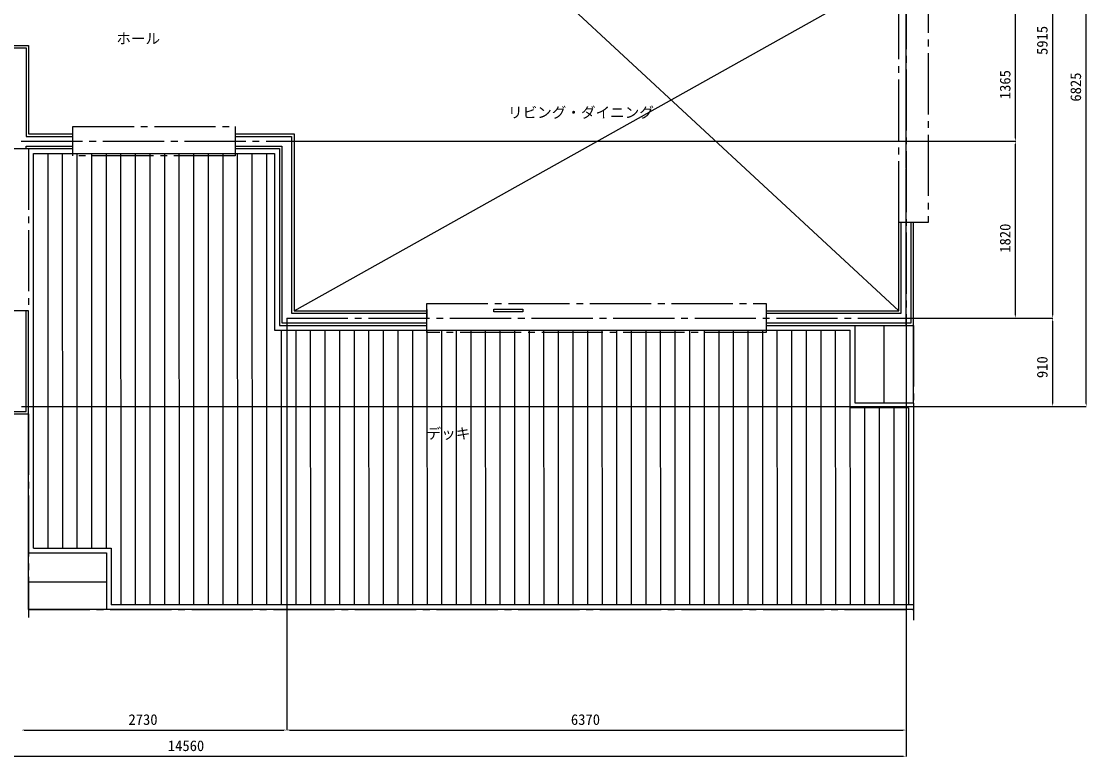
# Model space of a CAD drawing. Units: millimetres, scale not verified. Extents: x -9009 to 9017, y -6491 to 6483.
# Drawn here: x -1939 to 9017, y -6491 to 1076 of the extents above; entities that cross this region are included whole.
import ezdxf
from ezdxf.enums import TextEntityAlignment as Align

# ---------------------------------------------------------------- set-up
doc = ezdxf.new("R2010")
doc.units = ezdxf.units.MM
doc.header["$LTSCALE"] = 69.9359
doc.linetypes.add('CHAIN2', pattern=[12, 9, -1, 1, -1])
for name, color, linetype in [('0-0_補助線', 2, 'CHAIN2'), ('0-1_構造体厚', 7, 'Continuous'), ('0-2_仕上げ厚', 3, 'Continuous'), ('0-3_開口部補助', 4, 'CHAIN2'), ('0-6_その他', 134, 'Continuous'), ('0-7_ハッチング', 4, 'Continuous'), ('0-8_寸法', 2, 'Continuous'), ('0-9_文字', 3, 'Continuous')]:
    doc.layers.add(name, color=color, linetype=linetype)
doc.styles.add('ＭＳ ゴシック', font='')
doc.styles.get('ＭＳ ゴシック').set_extended_font_data('MS Gothic')

msp = doc.modelspace()

# ---------------------------------------------------------------- linework, layer by layer
at = {"layer": '0-0_補助線'}
for p, q in [((7160.65, -2052.63), (7160.65, 4024.88)), ((7160.65, 3937.38), (7160.65, -1977.63)), ((-1939.35, -157.62), (790.65, -157.62)), ((7235.65, -2052.63), (7235.65, -5086.65)), ((-1864.35, -2962.63), (-1864.35, -5059.25))]:
    msp.add_line(p, q, dxfattribs=at)
for points in [[(790.65, -1977.63), (7160.65, -1977.63), (7160.65, 3937.38)], [(-1864.35, -4977.63), (7235.65, -4977.63), (-1864.35, -4977.63)]]:
    msp.add_lwpolyline(points, dxfattribs=at)
at = {"layer": '0-1_構造体厚'}
for p, q in [((-2999.35, 802.38), (-1889.35, 802.38)), ((-1889.35, 802.38), (-1889.35, -107.62)), ((-1889.35, -107.62), (-1409.35, -107.62)), ((260.65, -107.62), (840.65, -107.62)), ((-1889.35, -207.62), (-1409.35, -207.62)), ((-1889.35, -232.62), (-1889.35, -207.62)), ((260.65, -207.62), (740.65, -207.62)), ((7110.65, -1927.63), (7110.65, -992.63)), ((7210.65, -2027.63), (7210.65, -992.63)), ((5720.65, -1927.63), (7110.65, -1927.63)), ((5720.65, -2027.63), (7210.65, -2027.63))]:
    msp.add_line(p, q, dxfattribs=at)
for points in [[(840.65, -107.62), (840.65, -1927.63), (2230.65, -1927.63)], [(740.65, -207.62), (740.65, -2027.63), (2230.65, -2027.63)], [(-3254.35, -3187.63), (-3254.35, -2937.63), (-1889.35, -2937.63), (-1889.35, -1902.63)]]:
    msp.add_lwpolyline(points, dxfattribs=at)
at = {"layer": '0-2_仕上げ厚'}
for p, q in [((-2999.35, 827.38), (-1864.35, 827.38)), ((-1864.35, 827.38), (-1864.35, -82.62)), ((-1864.35, -82.62), (-1409.35, -82.62)), ((260.65, -82.62), (865.65, -82.62)), ((-1864.35, -232.62), (-1409.35, -232.62)), ((260.65, -232.62), (715.65, -232.62)), ((7085.65, -1902.63), (7085.65, -992.63)), ((7235.65, -2052.63), (7235.65, -992.63)), ((5720.65, -1902.63), (7085.65, -1902.63)), ((5720.65, -2052.63), (7235.65, -2052.63))]:
    msp.add_line(p, q, dxfattribs=at)
for points in [[(865.65, -82.62), (865.65, -1902.63), (2230.65, -1902.63)], [(715.65, -232.62), (715.65, -2052.63), (2230.65, -2052.63)], [(-3229.35, -3212.63), (-3229.35, -2962.63), (-1864.35, -2962.63), (-1864.35, -1902.63)]]:
    msp.add_lwpolyline(points, dxfattribs=at)
at = {"layer": '0-3_開口部補助'}
for points in [[(7085.65, -992.63), (7085.65, 1587.38), (7385.65, 1587.38), (7385.65, -992.63)], [(-1409.35, -7.62), (260.65, -7.62), (260.65, -307.62), (-1409.35, -307.62)], [(-2164.35, -232.62), (-1864.35, -232.62), (-1864.35, -1902.63), (-2164.35, -1902.63)], [(2230.65, -1827.63), (5720.65, -1827.63), (5720.65, -2127.63), (2230.65, -2127.63)], [(3218.4, -1913.04), (2919.49, -1913.04), (2919.49, -1887.55), (3218.4, -1887.55)]]:
    msp.add_lwpolyline(points, close=True, dxfattribs=at)
at = {"layer": '0-6_その他'}
for p, q in [((-1663.31, -4344.66), (-1664.35, -282.62)), ((-1513.31, -4344.66), (-1514.35, -282.62)), ((-1363.31, -4344.66), (-1364.35, -282.62)), ((-1213.31, -4344.66), (-1214.35, -282.62)), ((-1063.31, -4344.66), (-1064.35, -282.62)), ((-913.16, -4927.63), (-914.35, -282.62)), ((-763.16, -4927.63), (-764.35, -282.62)), ((-613.16, -4927.63), (-614.35, -282.62)), ((-463.16, -4927.63), (-464.35, -282.62)), ((-313.16, -4927.63), (-314.35, -282.62)), ((-163.16, -4927.63), (-164.35, -282.62)), ((-13.16, -4927.63), (-14.35, -282.62)), ((136.84, -4927.63), (135.65, -282.62)), ((286.84, -4927.63), (285.65, -282.62)), ((436.84, -4927.63), (435.65, -282.62)), ((586.84, -4927.63), (585.65, -282.62)), ((2236.09, -1977.63), (2236.06, -1887.63)), ((6935.65, -2852.63), (6935.65, -2052.63)), ((7235.65, -2852.63), (7235.65, -2052.63)), ((736.84, -4927.63), (736.12, -2102.63)), ((886.84, -4927.63), (886.12, -2102.63)), ((1036.84, -4927.63), (1036.12, -2102.63)), ((1186.84, -4927.63), (1186.12, -2102.63)), ((1336.84, -4927.63), (1336.12, -2102.63)), ((1486.84, -4927.63), (1486.12, -2102.63)), ((1636.84, -4927.63), (1636.12, -2102.63)), ((1786.84, -4927.63), (1786.12, -2102.63)), ((1936.84, -4927.63), (1936.12, -2102.63)), ((2086.84, -4927.63), (2086.12, -2102.63)), ((2236.84, -4927.63), (2236.12, -2102.63)), ((2386.84, -4927.63), (2386.12, -2102.63)), ((2536.84, -4927.63), (2536.12, -2102.63)), ((2686.84, -4927.63), (2686.12, -2102.63)), ((2836.84, -4927.63), (2836.12, -2102.63)), ((2986.84, -4927.63), (2986.12, -2102.63)), ((3136.84, -4927.63), (3136.12, -2102.63)), ((3286.85, -4927.63), (3286.12, -2102.63)), ((3436.85, -4927.63), (3436.12, -2102.63)), ((3586.85, -4927.63), (3586.12, -2102.63)), ((3736.85, -4927.63), (3736.12, -2102.63)), ((3886.85, -4927.63), (3886.12, -2102.63)), ((4036.85, -4927.63), (4036.12, -2102.63)), ((4186.85, -4927.63), (4186.12, -2102.63)), ((4336.85, -4927.63), (4336.12, -2102.63)), ((4486.85, -4927.63), (4486.12, -2102.63)), ((4636.85, -4927.63), (4636.12, -2102.63)), ((4786.85, -4927.63), (4786.12, -2102.63)), ((4936.85, -4927.63), (4936.12, -2102.63)), ((5086.85, -4927.63), (5086.12, -2102.63)), ((5236.85, -4927.63), (5236.12, -2102.63)), ((5386.85, -4927.63), (5386.12, -2102.63)), ((5536.85, -4927.63), (5536.12, -2102.63)), ((5686.74, -4927.63), (5685.65, -2102.63)), ((5836.74, -4927.63), (5835.65, -2102.63)), ((5986.74, -4927.63), (5985.65, -2102.63)), ((6136.74, -4927.63), (6135.65, -2102.63)), ((6286.74, -4927.63), (6285.65, -2102.63)), ((6436.74, -4927.63), (6435.65, -2102.63)), ((6585.65, -2902.63), (6585.65, -2102.63)), ((6586.74, -4927.63), (6585.65, -2102.63)), ((7185.65, -2902.63), (6585.65, -2902.63)), ((6736.74, -4927.63), (6735.96, -2902.63)), ((6886.75, -4928.36), (6885.96, -2902.63)), ((7036.75, -4928.08), (7035.96, -2902.63)), ((7185.65, -2902.63), (7185.65, -4927.63)), ((7235.65, -2852.63), (7235.65, -4977.71)), ((-1864.35, -4977.63), (-1864.35, -2962.63)), ((-1814.35, -4344.66), (-1014.35, -4344.66)), ((-1014.35, -4344.66), (-1014.35, -4927.63)), ((-1864.35, -4394.66), (-1064.35, -4394.66)), ((-1064.35, -4394.66), (-1064.35, -4977.63)), ((-1063.79, -4693.91), (-1864.35, -4693.91)), ((7235.65, -4927.63), (-1014.35, -4927.63)), ((7235.65, -4977.63), (-1864.35, -4977.63))]:
    msp.add_line(p, q, dxfattribs=at)
for points in [[(-1814.35, -4344.66), (-1814.35, -282.62), (665.65, -282.62), (665.65, -2102.63), (6585.65, -2102.63)], [(7235.65, -2852.63), (6635.65, -2852.63), (6635.65, -2102.63), (6635.65, -2052.63)]]:
    msp.add_lwpolyline(points, dxfattribs=at)
at = {"layer": '0-7_ハッチング'}
for p, q in [((865.65, 3862.38), (7085.65, -1902.63)), ((865.65, -1902.63), (7070.65, 1572.38))]:
    msp.add_line(p, q, dxfattribs=at)
at = {"layer": '0-8_寸法'}
for p, q in [((8667.89, -1947.63), (8667.89, 3907.38)), ((9012.41, -2857.63), (9012.41, 3907.38)), ((8286.46, -127.62), (8286.46, 1177.38)), ((791.28, -157.62), (8287.71, -157.62)), ((791.28, -157.62), (8287.71, -157.62)), ((8286.46, -1947.63), (8286.46, -187.62)), ((790.65, -1978.25), (790.65, -6217.99)), ((790.65, -2053.25), (790.65, -6217.99)), ((7160.65, -1978.25), (7160.65, -6217.99)), ((7160.65, -1978.25), (7160.65, -6487.18)), ((7161.28, -1977.63), (8287.71, -1977.63)), ((7161.28, -1977.63), (8669.14, -1977.63)), ((7161.28, -1977.63), (8669.14, -1977.63)), ((8667.89, -2857.63), (8667.89, -2007.63)), ((-1938.73, -2887.63), (8669.14, -2887.63)), ((-1938.73, -2887.63), (9013.66, -2887.63)), ((-1909.35, -6216.74), (760.65, -6216.74)), ((820.65, -6216.74), (7130.65, -6216.74)), ((-7369.35, -6485.93), (7130.65, -6485.93))]:
    msp.add_line(p, q, dxfattribs=at)
for points in [[(8286.46, -157.62), (8281.46, -127.62), (8291.46, -127.62)], [(8286.46, -157.62), (8291.46, -187.62), (8281.46, -187.62)], [(8286.46, -1977.63), (8281.46, -1947.63), (8291.46, -1947.63)], [(8667.89, -1977.63), (8662.89, -1947.63), (8672.89, -1947.63)], [(8667.89, -1977.63), (8672.89, -2007.63), (8662.89, -2007.63)], [(8667.89, -2887.63), (8662.89, -2857.63), (8672.89, -2857.63)], [(9012.41, -2887.63), (9007.41, -2857.63), (9017.41, -2857.63)], [(-1939.35, -6216.74), (-1909.35, -6211.74), (-1909.35, -6221.74)], [(790.65, -6216.74), (760.65, -6221.74), (760.65, -6211.74)], [(790.65, -6216.74), (820.65, -6211.74), (820.65, -6221.74)], [(7160.65, -6216.74), (7130.65, -6221.74), (7130.65, -6211.74)], [(7160.65, -6485.93), (7130.65, -6490.93), (7130.65, -6480.93)]]:
    msp.add_solid(points, dxfattribs=at)

# ---------------------------------------------------------------- texts
at = {"layer": '0-8_寸法', "color": 3, "style": 'ＭＳ ゴシック'}
for s, p in [('5915', (8647.89, 729.88)), ('1365', (8266.46, 274.88)), ('6825', (8992.41, 249.88)), ('1820', (8266.46, -1305.13)), ('910', (8647.89, -2595.13))]:
    msp.add_text(s, height=110, rotation=90, dxfattribs=at).set_placement(p, align=Align.BOTTOM_LEFT)
for s, p in [('2730', (-836.85, -6196.74)), ('6370', (3713.15, -6196.74)), ('14560', (-431.85, -6465.93))]:
    msp.add_text(s, height=110, dxfattribs=at).set_placement(p, align=Align.BOTTOM_LEFT)
at = {"layer": '0-9_文字', "style": 'ＭＳ ゴシック'}
for s, p in [('ホール', (-961.88, 811.37)), ('リビング・ダイニング', (3065.85, 50.04)), ('デッキ', (2228.88, -3253.8))]:
    msp.add_text(s, height=110, dxfattribs=at).set_placement(p, align=Align.BOTTOM_LEFT)

doc.saveas('drawing.dxf')
